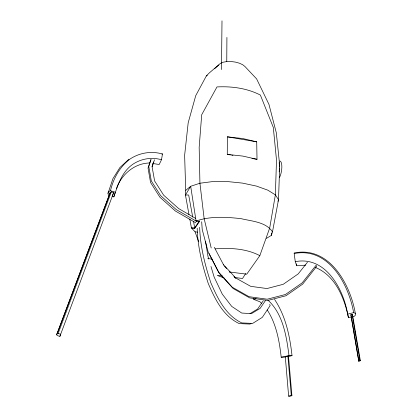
<?xml version="1.0" encoding="UTF-8"?>
<svg xmlns="http://www.w3.org/2000/svg" width="417" height="417" viewBox="0 0 417 417"><rect width="100%" height="100%" fill="white"/><g stroke="black" fill="none" stroke-linecap="round" stroke-linejoin="round"><path stroke-width="0.63" d="M189.01 214.677L185.45 195.047L185.727 190.366L184.627 155.317L188.187 122.791L195.724 95.681L206.3 76.019L209.193 73.022L220.395 63.4L223.121 62.222L226.765 61.575L226.916 37.415M230.439 154.921L227.275 154.399L227.369 136.828L242.642 138.527L256.71 141.837L257.013 159.31L251.951 158.476M221.484 69.55L222 20.85M279.599 166.852L279.15 162.557M279.536 168.025L279.182 171.825M152.758 163.49L159.185 164.507L161.494 159.737L162.468 153.998C151.533 150.824 139.836 152.664 130.302 158.851C119.867 166.576 113.424 178.215 110.479 190.699A10.154 4.681 15.7 0 0 108.696 195.302M266.427 238.378L271.331 235.407L271.801 232.858M271.331 235.407L272.499 231.842L278.509 199.68L279.703 165.518L276.315 132.815L268.97 104.422L256.622 78.907L244.941 66.501L242.658 64.698L239.332 63.17L235.303 62.076L230.966 61.523L226.765 61.575M277.977 201.359L278.509 199.68L275.371 194.859L267.823 190.168L256.502 186.102L242.512 183.11L227.322 181.546L212.592 181.593L199.931 183.235L190.678 186.279L185.727 190.366M151.976 166.81L153.529 162.005M154.467 159.805L152.137 167.029L154.618 180.978L163.657 195.192L178.669 208.578L195.776 218.487M112.126 196.355L113.836 196.881L115.181 192.727M116.531 188.573L117.49 185.607M113.836 196.881C117.969 184.762 121.879 171.773 133.054 164.116C141.462 158.606 151.814 156.938 161.494 159.737M150.745 159.779L148.04 168.087L150.563 182.49L159.867 197.173L175.354 211.002L195.865 222.876M151.095 159.367L148.765 166.503L151.308 180.947L160.66 195.682L176.209 209.563L196.803 221.484M107.993 193.384L112.944 178.632L119.919 167.519L128.957 159.174M229.491 271.993L246.755 274.167L259.833 255.647L269.7 228.005L275.371 194.859L276.502 160.123L273.307 127.42L260.375 95.06C247.052 88.232 231.8 86.147 216.976 86.934L201.703 114.748L199.17 147.29L199.931 183.235L204.148 218.67L211.205 247.99M59.892 336.337L113.674 192.555L111.344 191.836L110.224 192.513L56.649 334.757L57.27 335.617L59.892 336.337L60.762 334.231L58.114 333.501L56.993 333.892L56.649 334.757M58.114 333.501L111.344 191.836M56.993 333.892L110.224 192.513M112.46 195.609L113.674 192.555M117.818 185.08C123.635 172.789 135.598 163.229 149.547 162.984M245.691 273.536L242.543 278.483L234.344 277.467M265.452 300.563L260.135 308.372L251.446 313.626L241.73 313.047L231.732 306.422L222.261 294.1L214.13 277.013L210.976 266.484M199.065 221.448L194.703 227.833L194.744 228.433L191.419 227.974L189.813 219.107M194.744 228.433L199.467 221.536L199.425 220.916M263.278 300.73L257.586 309.044L249.96 313.641M307.423 262.298L298.191 273.912L283.232 284.295L266.963 288.543L250.711 286.349L235.777 278.03L223.267 264.43M352.469 314.512L360.351 360.715L358.823 361.341L350.874 314.616L352.057 314.319L352.6 315.143M206.3 76.019L207.27 75.169M214.515 68.8L218.862 64.979M251.123 323.389L250.049 324.061L239.181 323.592C223.017 315.935 215.016 299.067 208.25 283.492C202.391 265.624 197.705 247.13 197.194 228.25M288.486 356.123L285.285 356.66L288.637 396.15L289.252 396.108L291.921 395.676L288.486 356.123L285.285 356.66M253.677 298.145L253.765 299.396L256.106 298.749M351.406 316.988L348.471 317.733L347.669 314.152L353.626 312.646C348.758 284.264 328.382 246.687 294.178 253.541L295.267 261.668L296.716 265.754L305.708 265.134M352.584 316.696L354.346 316.248A11.327 3.477 -14.2 0 0 353.626 312.646M358.599 360.324L359.819 360.027L360.351 360.715M267.208 309.909C276.32 323.931 279.354 340.851 281.194 357.202L289.007 355.597L292.02 355.581C289.825 336.019 285.708 315.966 274.542 299.38M288.637 396.15L291.921 395.676M215.24 248.855C230.215 247.734 246.306 248.542 259.833 255.647M295.267 261.668C325.557 255.673 343.462 289.028 347.669 314.152M197.199 221.005L196.084 221.052L190.678 186.279L185.45 195.047L188.02 194.974M281.194 357.202L284.217 357.176A9.429 0.886 -7.6 0 0 285.358 357.009M227.275 154.399L242.757 156.078L257.013 159.31M222.365 275.981L217.32 275.356L220.072 276.596L223.955 277.654M207.775 258.524L212.289 259.108M193.54 221.51L194.703 227.833L191.419 227.974L195.062 231.789L197.622 232.139M199.467 221.536L196.084 221.052C210.491 215.954 226.144 217.007 241.073 218.659C251.686 221.271 265.905 221.823 272.499 231.842M231.701 155.134L232.967 155.343M227.369 136.828L256.71 141.837M110.479 190.699L115.681 192.305M315.476 267.479C335.357 275.574 344.452 298.04 348.471 317.733M253.765 299.396L259.963 301.788L261.803 303.623M267.985 300.151C283.112 314.157 286.432 336.128 289.007 355.597M224.476 266.218L226.629 268.553M229.209 271.363L230.064 272.296M233.937 276.507L235.657 278.374M214.312 247.338L223.752 265.181M209.037 253.468L219.233 273.218L233.093 288.496L249.705 297.9L267.823 300.438L285.984 295.742L302.664 284.133L316.498 266.614L316.102 265.248L302.205 282.841L285.442 294.501L267.203 299.218L249.012 296.68L232.337 287.25L218.425 271.926L208.203 252.113L202.203 229.47L201.692 221.75M269.7 304.415L270.153 305.588L262.309 317.363L252.634 323.415L241.782 322.935C225.597 315.226 217.596 298.311 210.809 282.7C204.924 264.779 200.212 246.238 199.665 227.307M195.062 231.789L198.591 241.579M208.755 259.051L208.015 256.575L205.534 241.459M355.352 313.485C350.327 284.41 329.446 245.91 294.397 252.937A7.741 0.563 80.6 0 0 294.178 253.541M350.874 314.616L358.823 361.341M188.661 194.958L192.727 217.085M355.029 331.546L355.248 332.829M352.057 314.319L359.819 360.027M296.466 263.893L296.716 265.754M287.886 356.123L291.311 395.717M279.776 160.978A9.68 3.232 -80.6 0 1 281.845 167.212A9.68 3.232 -80.6 0 1 279.447 177.621M161.937 154.191A7.793 0.975 -76 0 1 162.468 153.998M292.02 355.581A9.429 0.886 -7.6 0 1 288.673 356.431"/></g></svg>
